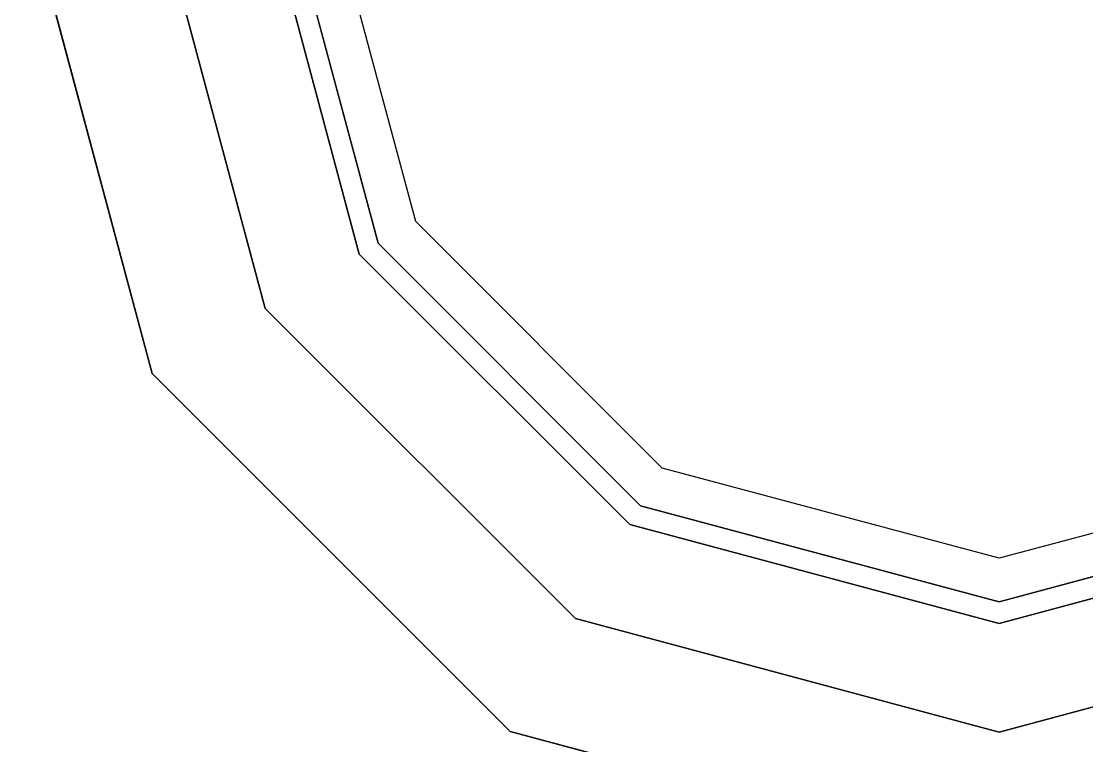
# Model space of a CAD drawing. Header units: inches. Extents: x 38074 to 101214, y 18833 to 57379.
# Drawn here: x 98107.9 to 98258.8, y 36729.4 to 36832.1 of the extents above; entities that cross this region are included whole.
import ezdxf

# ---------------------------------------------------------------- set-up
doc = ezdxf.new("R2010")
doc.units = ezdxf.units.IN

# ---------------------------------------------------------------- blocks, each defined once
blk = doc.blocks.new('A$C403C54AD')
at = {"linetype": 'ByBlock', "invisible_edges": 5}
for points in [[(0.94168, 1.37069, -0.02349), (0.96015, 1.37069, -0.02349), (0.97623, 1.31066, -0.02349), (0.96024, 1.30143, -0.02349)], [(0.97554, 1.37069, -0.03734), (0.94168, 1.37069, -0.02811), (0.96024, 1.30143, -0.02811), (0.98956, 1.31836, -0.03734)], [(0.96015, 1.37069, -0.02349), (0.97862, 1.37069, -0.02965), (0.99223, 1.3199, -0.02965), (0.97623, 1.31066, -0.02349)], [(0.98477, 1.37069, -0.04658), (0.97554, 1.37069, -0.03734), (0.98956, 1.31836, -0.03734), (0.99756, 1.32297, -0.04658)], [(0.97862, 1.37069, -0.02965), (1.0802, 1.37069, -0.02965), (1.0802, 1.37069, -0.02965), (0.99223, 1.3199, -0.02965)], [(0.99223, 1.3199, -0.02965), (1.0802, 1.37069, -0.02965), (1.0802, 1.37069, -0.02965), (1.02941, 1.28271, -0.02965)], [(1.02941, 1.28271, -0.02965), (1.0802, 1.37069, -0.02965), (1.0802, 1.37069, -0.02965), (1.0802, 1.2691, -0.02965)], [(1.0802, 1.2691, -0.02965), (1.0802, 1.37069, -0.02965), (1.0802, 1.37069, -0.02965), (1.131, 1.28271, -0.02965)], [(1.16818, 1.3199, -0.02965), (1.0802, 1.37069, -0.02965), (1.0802, 1.37069, -0.02965), (1.18179, 1.37069, -0.02965)], [(1.131, 1.28271, -0.02965), (1.0802, 1.37069, -0.02965), (1.0802, 1.37069, -0.02965), (1.16818, 1.3199, -0.02965)], [(0.99756, 1.32297, -0.04658), (0.98956, 1.31836, -0.03734), (1.02787, 1.28005, -0.03734), (1.03249, 1.28804, -0.04658)], [(0.97623, 1.31066, -0.02349), (0.99223, 1.3199, -0.02965), (1.02941, 1.28271, -0.02965), (1.02018, 1.26672, -0.02349)], [(0.98956, 1.31836, -0.03734), (0.96024, 1.30143, -0.02811), (1.01094, 1.25072, -0.02811), (1.02787, 1.28005, -0.03734)], [(0.96024, 1.30143, -0.02349), (0.97623, 1.31066, -0.02349), (1.02018, 1.26672, -0.02349), (1.01094, 1.25072, -0.02349)], [(1.03249, 1.28804, -0.04658), (1.02787, 1.28005, -0.03734), (1.0802, 1.26602, -0.03734), (1.0802, 1.27526, -0.04658)], [(1.0802, 1.27526, -0.04658), (1.0802, 1.26602, -0.03734), (1.13254, 1.28005, -0.03734), (1.12792, 1.28804, -0.04658)], [(1.02018, 1.26672, -0.02349), (1.02941, 1.28271, -0.02965), (1.0802, 1.2691, -0.02965), (1.0802, 1.25063, -0.02349)], [(1.0802, 1.25063, -0.02349), (1.0802, 1.2691, -0.02965), (1.131, 1.28271, -0.02965), (1.14023, 1.26672, -0.02349)], [(1.02787, 1.28005, -0.03734), (1.01094, 1.25072, -0.02811), (1.0802, 1.23216, -0.02811), (1.0802, 1.26602, -0.03734)], [(1.0802, 1.26602, -0.03734), (1.0802, 1.23216, -0.02811), (1.14947, 1.25072, -0.02811), (1.13254, 1.28005, -0.03734)], [(1.01094, 1.25072, -0.02349), (1.02018, 1.26672, -0.02349), (1.0802, 1.25063, -0.02349), (1.0802, 1.23216, -0.02349)], [(1.0802, 1.23216, -0.02349), (1.0802, 1.25063, -0.02349), (1.14023, 1.26672, -0.02349), (1.14947, 1.25072, -0.02349)]]:
    blk.add_3dface(points, dxfattribs=at)
at = {"linetype": 'ByBlock'}
for points in [[(0.94168, 1.37069, -0.02811), (0.94168, 1.37069, -0.02349), (0.96024, 1.30143, -0.02349), (0.96024, 1.30143, -0.02811)], [(0.96024, 1.30143, -0.02811), (0.96024, 1.30143, -0.02349), (1.01094, 1.25072, -0.02349), (1.01094, 1.25072, -0.02811)], [(1.01094, 1.25072, -0.02811), (1.01094, 1.25072, -0.02349), (1.0802, 1.23216, -0.02349), (1.0802, 1.23216, -0.02811)], [(1.0802, 1.23216, -0.02811), (1.0802, 1.23216, -0.02349), (1.14947, 1.25072, -0.02349), (1.14947, 1.25072, -0.02811)]]:
    blk.add_3dface(points, dxfattribs=at)

msp = doc.modelspace()

# ---------------------------------------------------------------- block references
at = {"xscale": 1000, "yscale": 1000, "zscale": 1000}
msp.add_blockref('A$C403C54AD', (97166.18, 35480.7, 0.6), dxfattribs=at)

doc.saveas('drawing.dxf')
